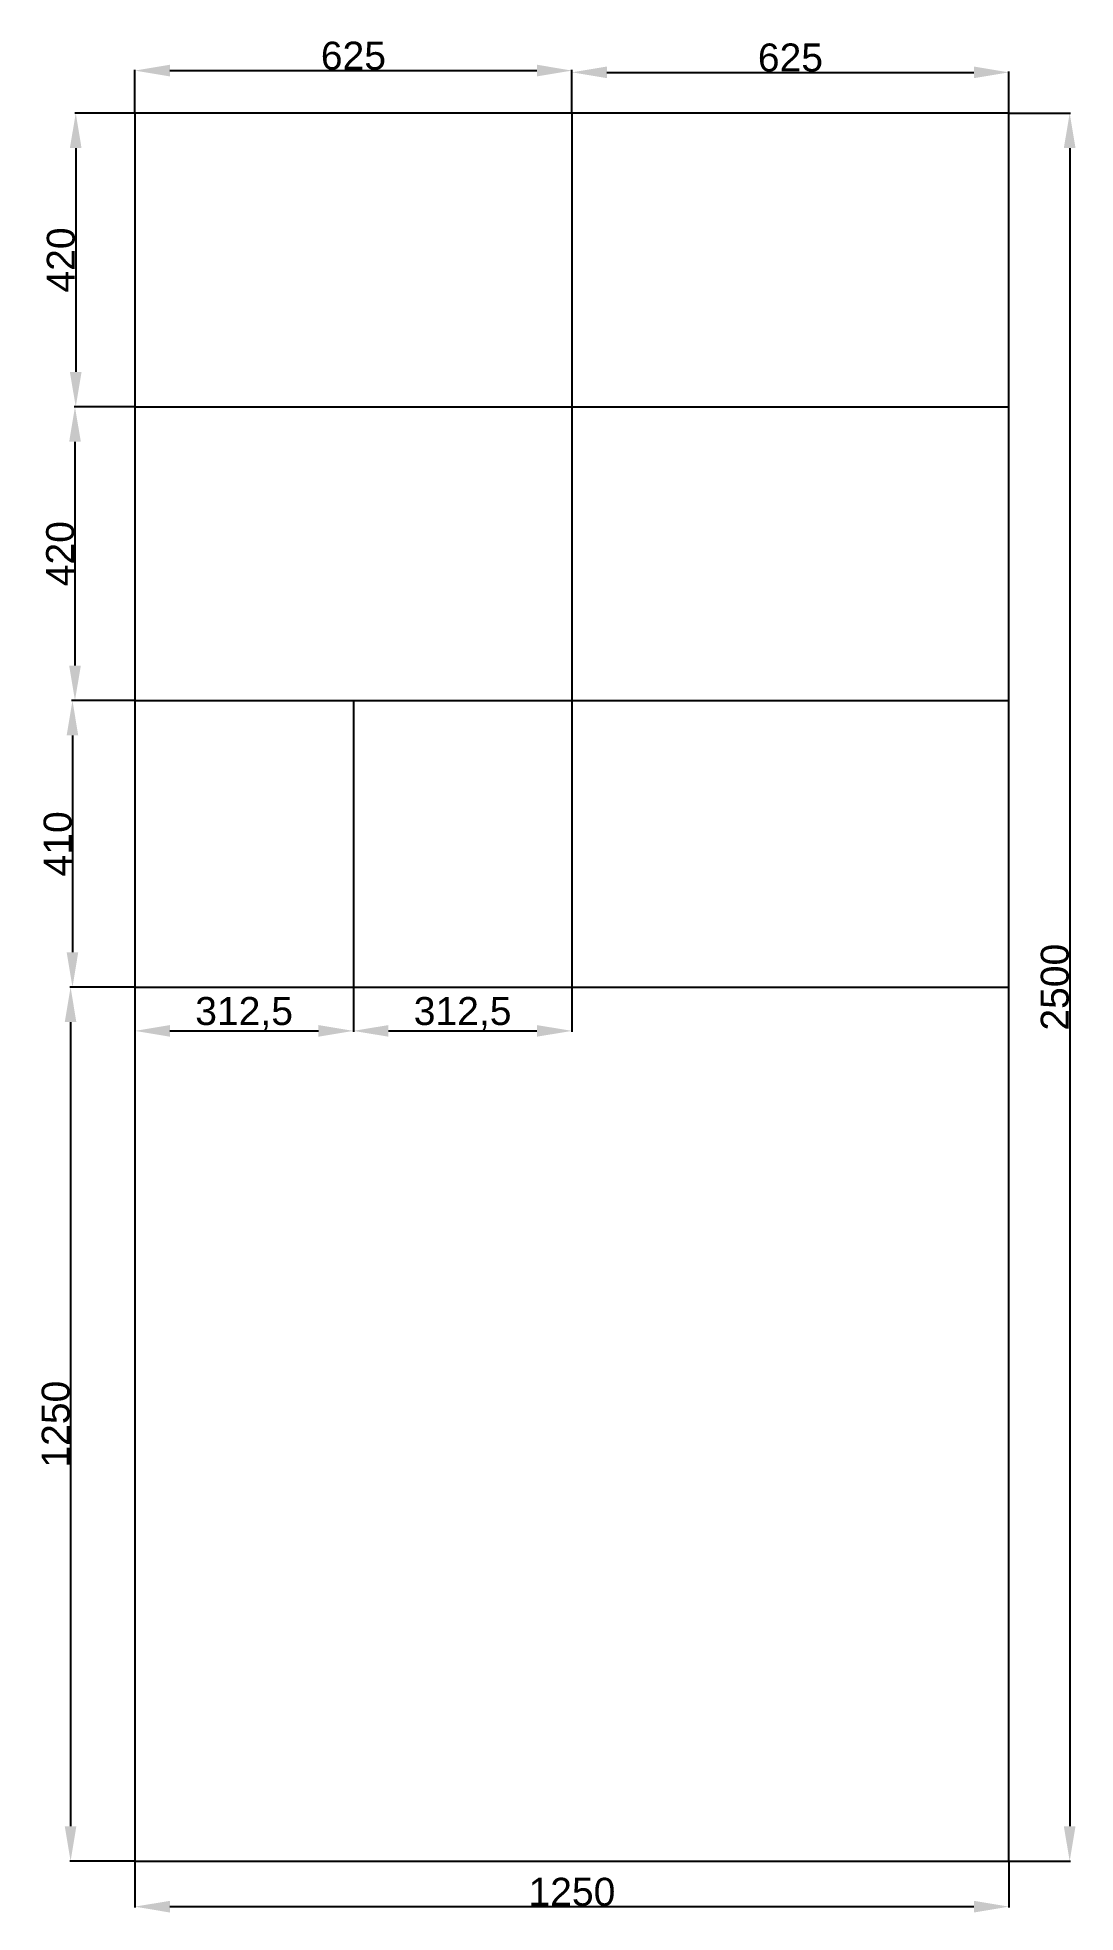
# Model space of a CAD drawing. Header units: millimetres. Extents: x -139 to 1345, y -73 to 2608.
import ezdxf

# ---------------------------------------------------------------- set-up
doc = ezdxf.new("R2010")
doc.units = ezdxf.units.MM
doc.layers.add('KOTY', color=1, linetype='Continuous')
doc.styles.get("Standard").update_dxf_attribs({"font": 'arial.ttf', "height": 40})
doc.dimstyles.new('ISO-25', dxfattribs={"dimtxt": 40, "dimasz": 50, "dimexe": 1.25, "dimexo": 0.625, "dimtad": 1, "dimtxsty": 'Standard', "dimcen": 2.5, "dimadec": 0, "dimazin": 0, "dimtfac": 1, "dimtmove": 0, "dimatfit": 3, "dimfxl": 1, "dimarcsym": 0})

# ---------------------------------------------------------------- blocks, each defined once
blk = doc.blocks.new('*D4')
at = {"layer": 'Defpoints', "color": 0, "transparency": 16777216}
for p in [(0, 2500), (-84.6, 2080), (0, 2080)]:
    blk.add_point(p, dxfattribs=at)
at = {"layer": 'KOTY', "color": 0, "lineweight": -2, "transparency": 16777216}
for p, q in [((-0.6, 2500), (-85.9, 2500)), ((-84.6, 2450), (-84.6, 2130)), ((-0.6, 2080), (-85.9, 2080))]:
    blk.add_line(p, q, dxfattribs=at)
at = {"layer": 'KOTY', "color": 0, "transparency": 16777216}
for points in [[(-93, 2450), (-76.3, 2450), (-84.6, 2500)], [(-93, 2130), (-76.3, 2130), (-84.6, 2080)]]:
    blk.add_solid(points, dxfattribs=at)
at = {"layer": 'KOTY', "color": 0, "transparency": 16777216, "insert": (-105.7, 2290), "char_height": 40, "attachment_point": 5, "rotation": 90}
blk.add_mtext('420', dxfattribs=at)
blk = doc.blocks.new('*D5')
at = {"layer": 'Defpoints', "color": 0, "transparency": 16777216}
for p in [(0, 2080), (-85.7, 1660), (0, 1660)]:
    blk.add_point(p, dxfattribs=at)
at = {"layer": 'KOTY', "color": 0, "lineweight": -2, "transparency": 16777216}
for p, q in [((-0.6, 2080), (-86.9, 2080)), ((-85.7, 2030), (-85.7, 1710)), ((-0.6, 1660), (-86.9, 1660))]:
    blk.add_line(p, q, dxfattribs=at)
at = {"layer": 'KOTY', "color": 0, "transparency": 16777216}
for points in [[(-94, 2030), (-77.3, 2030), (-85.7, 2080)], [(-94, 1710), (-77.3, 1710), (-85.7, 1660)]]:
    blk.add_solid(points, dxfattribs=at)
at = {"layer": 'KOTY', "color": 0, "transparency": 16777216, "insert": (-106.7, 1870), "char_height": 40, "attachment_point": 5, "rotation": 90}
blk.add_mtext('420', dxfattribs=at)
blk = doc.blocks.new('*D6')
at = {"layer": 'Defpoints', "color": 0, "transparency": 16777216}
for p in [(0, 1660), (-89.3, 1250), (0, 1250)]:
    blk.add_point(p, dxfattribs=at)
at = {"layer": 'KOTY', "color": 0, "lineweight": -2, "transparency": 16777216}
for p, q in [((-0.6, 1660), (-90.5, 1660)), ((-89.3, 1610), (-89.3, 1300)), ((-0.6, 1250), (-90.5, 1250))]:
    blk.add_line(p, q, dxfattribs=at)
at = {"layer": 'KOTY', "color": 0, "transparency": 16777216}
for points in [[(-97.6, 1610), (-81, 1610), (-89.3, 1660)], [(-97.6, 1300), (-81, 1300), (-89.3, 1250)]]:
    blk.add_solid(points, dxfattribs=at)
at = {"layer": 'KOTY', "color": 0, "transparency": 16777216, "insert": (-110.3, 1455), "char_height": 40, "attachment_point": 5, "rotation": 90}
blk.add_mtext('410', dxfattribs=at)
blk = doc.blocks.new('*D7')
at = {"layer": 'Defpoints', "color": 0, "transparency": 16777216}
for p in [(0, 1250), (0, 0), (-92, 0)]:
    blk.add_point(p, dxfattribs=at)
at = {"layer": 'KOTY', "color": 0, "lineweight": -2, "transparency": 16777216}
for p, q in [((-0.6, 1250), (-93.2, 1250)), ((-92, 1200), (-92, 50)), ((-0.6, 0), (-93.2, 0))]:
    blk.add_line(p, q, dxfattribs=at)
at = {"layer": 'KOTY', "color": 0, "transparency": 16777216}
for points in [[(-100.3, 1200), (-83.7, 1200), (-92, 1250)], [(-100.3, 50), (-83.7, 50), (-92, 0)]]:
    blk.add_solid(points, dxfattribs=at)
at = {"layer": 'KOTY', "color": 0, "transparency": 16777216, "insert": (-113, 625), "char_height": 40, "attachment_point": 5, "rotation": 90}
blk.add_mtext('1250', dxfattribs=at)
blk = doc.blocks.new('*D8')
at = {"layer": 'Defpoints', "color": 0, "transparency": 16777216}
for p in [(1250, 2500), (1250, 0), (1336.9, 0)]:
    blk.add_point(p, dxfattribs=at)
at = {"layer": 'KOTY', "color": 0, "lineweight": -2, "transparency": 16777216}
for p, q in [((1250.6, 2500), (1338.1, 2500)), ((1336.9, 2450), (1336.9, 50)), ((1250.6, 0), (1338.1, 0))]:
    blk.add_line(p, q, dxfattribs=at)
at = {"layer": 'KOTY', "color": 0, "transparency": 16777216}
for points in [[(1328.5, 2450), (1345.2, 2450), (1336.9, 2500)], [(1328.5, 50), (1345.2, 50), (1336.9, 0)]]:
    blk.add_solid(points, dxfattribs=at)
at = {"layer": 'KOTY', "color": 0, "transparency": 16777216, "insert": (1315.8, 1250), "char_height": 40, "attachment_point": 5, "rotation": 90}
blk.add_mtext('2500', dxfattribs=at)
blk = doc.blocks.new('*D9')
at = {"layer": 'Defpoints', "color": 0, "transparency": 16777216}
for p in [(625, 2560.9), (0, 2500), (625, 2500)]:
    blk.add_point(p, dxfattribs=at)
at = {"layer": 'KOTY', "color": 0, "lineweight": -2, "transparency": 16777216}
for p, q in [((0, 2500.6), (0, 2562.2)), ((50, 2560.9), (575, 2560.9)), ((625, 2500.6), (625, 2562.2))]:
    blk.add_line(p, q, dxfattribs=at)
at = {"layer": 'KOTY', "color": 0, "transparency": 16777216}
for points in [[(50, 2569.3), (50, 2552.6), (0, 2560.9)], [(575, 2569.3), (575, 2552.6), (625, 2560.9)]]:
    blk.add_solid(points, dxfattribs=at)
at = {"layer": 'KOTY', "color": 0, "transparency": 16777216, "insert": (312.5, 2582), "char_height": 40, "attachment_point": 5}
blk.add_mtext('625', dxfattribs=at)
blk = doc.blocks.new('*D10')
at = {"layer": 'Defpoints', "color": 0, "transparency": 16777216}
for p in [(1250, 2558.4), (625, 2500), (1250, 2500)]:
    blk.add_point(p, dxfattribs=at)
at = {"layer": 'KOTY', "color": 0, "lineweight": -2, "transparency": 16777216}
for p, q in [((625, 2500.6), (625, 2559.7)), ((675, 2558.4), (1200, 2558.4)), ((1250, 2500.6), (1250, 2559.7))]:
    blk.add_line(p, q, dxfattribs=at)
at = {"layer": 'KOTY', "color": 0, "transparency": 16777216}
for points in [[(675, 2566.7), (675, 2550.1), (625, 2558.4)], [(1200, 2566.7), (1200, 2550.1), (1250, 2558.4)]]:
    blk.add_solid(points, dxfattribs=at)
at = {"layer": 'KOTY', "color": 0, "transparency": 16777216, "insert": (937.5, 2579.4), "char_height": 40, "attachment_point": 5}
blk.add_mtext('625', dxfattribs=at)
blk = doc.blocks.new('*D11')
at = {"layer": 'Defpoints', "color": 0, "transparency": 16777216}
for p in [(0, 1250), (312.5, 1250), (312.5, 1187.5)]:
    blk.add_point(p, dxfattribs=at)
at = {"layer": 'KOTY', "color": 0, "lineweight": -2, "transparency": 16777216}
for p, q in [((0, 1249.4), (0, 1186.3)), ((312.5, 1249.4), (312.5, 1186.3)), ((50, 1187.5), (262.5, 1187.5))]:
    blk.add_line(p, q, dxfattribs=at)
at = {"layer": 'KOTY', "color": 0, "transparency": 16777216}
for points in [[(50, 1195.8), (50, 1179.2), (0, 1187.5)], [(262.5, 1195.8), (262.5, 1179.2), (312.5, 1187.5)]]:
    blk.add_solid(points, dxfattribs=at)
at = {"layer": 'KOTY', "color": 0, "transparency": 16777216, "insert": (156.2, 1212.2), "char_height": 40, "attachment_point": 5}
blk.add_mtext('312,5', dxfattribs=at)
blk = doc.blocks.new('*D12')
at = {"layer": 'Defpoints', "color": 0, "transparency": 16777216}
for p in [(312.5, 1250), (625, 1250), (625, 1187.5)]:
    blk.add_point(p, dxfattribs=at)
at = {"layer": 'KOTY', "color": 0, "lineweight": -2, "transparency": 16777216}
for p, q in [((312.5, 1249.4), (312.5, 1186.3)), ((625, 1249.4), (625, 1186.3)), ((362.5, 1187.5), (575, 1187.5))]:
    blk.add_line(p, q, dxfattribs=at)
at = {"layer": 'KOTY', "color": 0, "transparency": 16777216}
for points in [[(362.5, 1195.8), (362.5, 1179.2), (312.5, 1187.5)], [(575, 1195.8), (575, 1179.2), (625, 1187.5)]]:
    blk.add_solid(points, dxfattribs=at)
at = {"layer": 'KOTY', "color": 0, "transparency": 16777216, "insert": (468.7, 1212.2), "char_height": 40, "attachment_point": 5}
blk.add_mtext('312,5', dxfattribs=at)
blk = doc.blocks.new('*D13')
at = {"layer": 'Defpoints', "color": 0, "transparency": 16777216}
for p in [(0, 0), (1250, 0), (1250, -65)]:
    blk.add_point(p, dxfattribs=at)
at = {"layer": 'KOTY', "color": 0, "lineweight": -2, "transparency": 16777216}
for p, q in [((0, -0.6), (0, -66.3)), ((1250, -0.6), (1250, -66.3)), ((50, -65), (1200, -65))]:
    blk.add_line(p, q, dxfattribs=at)
at = {"layer": 'KOTY', "color": 0, "transparency": 16777216}
for points in [[(50, -56.7), (50, -73.4), (0, -65)], [(1200, -56.7), (1200, -73.4), (1250, -65)]]:
    blk.add_solid(points, dxfattribs=at)
at = {"layer": 'KOTY', "color": 0, "transparency": 16777216, "insert": (625, -44), "char_height": 40, "attachment_point": 5}
blk.add_mtext('1250', dxfattribs=at)

msp = doc.modelspace()

# ---------------------------------------------------------------- linework, layer by layer
for p, q in [((625, 2500), (625, 1250)), ((0, 2080), (625, 2080)), ((625, 2080), (1250, 2080)), ((0, 1660), (625, 1660)), ((312.5, 1660), (312.5, 1250)), ((625, 1660), (1250, 1660)), ((0, 1250), (1250, 1250))]:
    msp.add_line(p, q)
msp.add_lwpolyline([(0, 0), (1250, 0), (1250, 2500), (0, 2500)], close=True)

# ---------------------------------------------------------------- dimensions: what is measured, and where the dimension line sits
at = {"layer": 'KOTY'}
for base, p1, p2, picture, middle in [((625, 2560.944), (0, 2500), (625, 2500), '*D9', (312.5, 2581.992)), ((1250, 2558.402), (625, 2500), (1250, 2500), '*D10', (937.5, 2579.45)), ((312.5, 1187.501), (0, 1250), (312.5, 1250), '*D11', (156.25, 1212.164)), ((625, 1187.501), (312.5, 1250), (625, 1250), '*D12', (468.75, 1212.164)), ((1250, -65.043), (0, 0), (1250, 0), '*D13', (625, -43.995))]:
    dim = msp.add_linear_dim(base=base, p1=p1, p2=p2, dimstyle='ISO-25', dxfattribs=at)
    dim.commit()
    dim.dimension.update_dxf_attribs({"geometry": picture, "text_midpoint": middle})
for base, p1, p2, picture, middle in [((-84.641, 2080), (0, 2500), (0, 2080), '*D4', (-105.689, 2290)), ((1336.867, 0), (1250, 2500), (1250, 0), '*D8', (1315.819, 1250)), ((-85.682, 1660), (0, 2080), (0, 1660), '*D5', (-106.73, 1870)), ((-89.285, 1250), (0, 1660), (0, 1250), '*D6', (-110.333, 1455)), ((-91.999, 0), (0, 1250), (0, 0), '*D7', (-113.047, 625))]:
    dim = msp.add_linear_dim(base=base, p1=p1, p2=p2, angle=90, dimstyle='ISO-25', dxfattribs=at)
    dim.commit()
    dim.dimension.update_dxf_attribs({"geometry": picture, "text_midpoint": middle})

doc.saveas('drawing.dxf')
